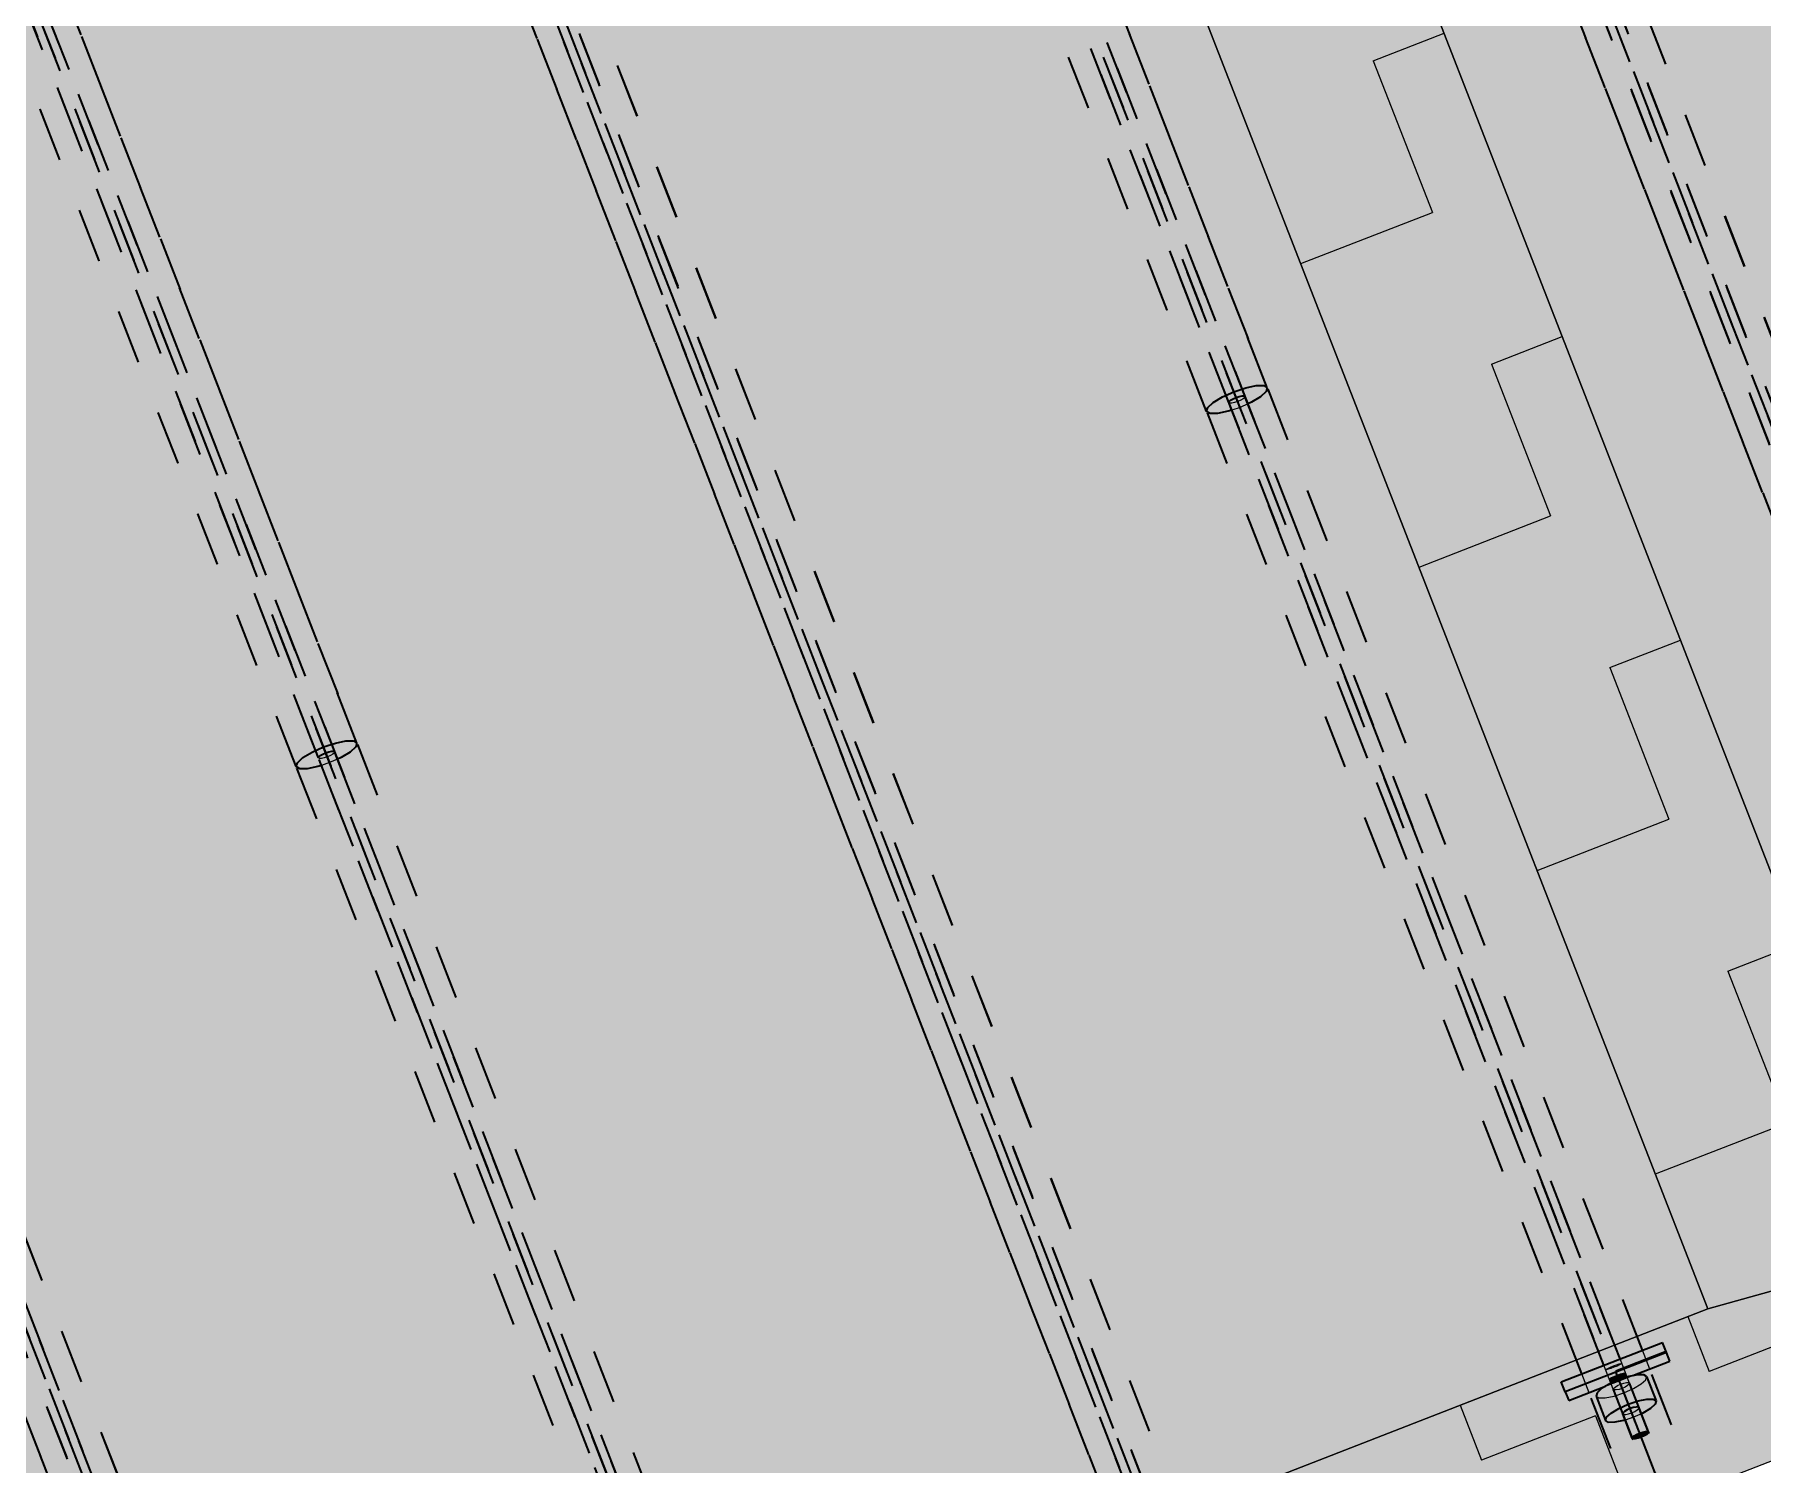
# Model space of a CAD drawing. Header units: metres. Extents: x 2688466 to 2688595, y 1221626 to 1221756.
# Drawn here: x 2688521.577 to 2688524.759, y 1221717.352 to 1221719.986 of the extents above; entities that cross this region are included whole.
import ezdxf

# ---------------------------------------------------------------- set-up
doc = ezdxf.new("R2010")
doc.units = ezdxf.units.M
doc.linetypes.add('AUSGEZOGEN', pattern=[0])
doc.linetypes.add('VERDECKT2_S2', pattern=[0.15, 0.1, -0.05])
for name, color, linetype, lineweight in [('Beton Ansicht', 7, 'AUSGEZOGEN', 35), ('Schnittbeschriftung', 7, 'AUSGEZOGEN', 50), ('Standard', 7, 'AUSGEZOGEN', 13)]:
    doc.layers.add(name, color=color, linetype=linetype, lineweight=lineweight)

msp = doc.modelspace()

# ---------------------------------------------------------------- hatches: boundary and pattern name
at = {"layer": 'Beton Ansicht', "linetype": 'AUSGEZOGEN', "lineweight": 35, "transparency": 33554687}
for points in [[(2688524.4681, 1221717.5349), (2688524.4714, 1221717.5362), (2688523.7796, 1221719.3124), (2688523.7769, 1221719.3099)], [(2688524.4714, 1221717.5362), (2688524.4762, 1221717.5381), (2688523.7841, 1221719.3151), (2688523.7796, 1221719.3124)], [(2688524.4762, 1221717.5381), (2688524.4819, 1221717.5403), (2688523.7897, 1221719.3176), (2688523.7841, 1221719.3151)], [(2688524.4819, 1221717.5403), (2688524.4876, 1221717.5425), (2688523.7955, 1221719.3196), (2688523.7897, 1221719.3176)], [(2688524.4876, 1221717.5425), (2688524.4924, 1221717.5444), (2688523.8007, 1221719.3206), (2688523.7955, 1221719.3196)], [(2688524.4924, 1221717.5444), (2688524.4957, 1221717.5457), (2688523.8044, 1221719.3206), (2688523.8007, 1221719.3206)], [(2688524.4957, 1221717.5457), (2688524.4968, 1221717.5461), (2688523.8061, 1221719.3196), (2688523.8044, 1221719.3206)], [(2688524.467, 1221717.5345), (2688524.4681, 1221717.5349), (2688523.7769, 1221719.3099), (2688523.7763, 1221719.308)], [(2688522.7903, 1221716.8799), (2688522.7914, 1221716.8803), (2688522.1001, 1221718.6552), (2688522.0996, 1221718.6533)], [(2688522.7914, 1221716.8803), (2688522.7946, 1221716.8816), (2688522.1029, 1221718.6578), (2688522.1001, 1221718.6552)], [(2688522.7946, 1221716.8816), (2688522.7995, 1221716.8834), (2688522.1074, 1221718.6605), (2688522.1029, 1221718.6578)], [(2688522.7995, 1221716.8834), (2688522.8052, 1221716.8857), (2688522.113, 1221718.663), (2688522.1074, 1221718.6605)], [(2688522.8052, 1221716.8857), (2688522.8109, 1221716.8879), (2688522.1188, 1221718.6649), (2688522.113, 1221718.663)], [(2688522.8109, 1221716.8879), (2688522.8157, 1221716.8898), (2688522.124, 1221718.666), (2688522.1188, 1221718.6649)], [(2688522.8157, 1221716.8898), (2688522.8189, 1221716.891), (2688522.1277, 1221718.666), (2688522.124, 1221718.666)], [(2688522.8189, 1221716.891), (2688522.8201, 1221716.8915), (2688522.1294, 1221718.6649), (2688522.1277, 1221718.666)], [(2688524.4783, 1221717.5088), (2688524.4774, 1221717.5078), (2688524.48, 1221717.5011), (2688524.4811, 1221717.5016)], [(2688524.4814, 1221717.5104), (2688524.4783, 1221717.5088), (2688524.4811, 1221717.5016), (2688524.4843, 1221717.503)], [(2688524.4861, 1221717.5126), (2688524.4814, 1221717.5104), (2688524.4843, 1221717.503), (2688524.489, 1221717.5052)], [(2688524.4918, 1221717.5149), (2688524.4861, 1221717.5126), (2688524.489, 1221717.5052), (2688524.4946, 1221717.5077)], [(2688524.4975, 1221717.5171), (2688524.4918, 1221717.5149), (2688524.4946, 1221717.5077), (2688524.5004, 1221717.5096)], [(2688524.5025, 1221717.5187), (2688524.4975, 1221717.5171), (2688524.5004, 1221717.5096), (2688524.5054, 1221717.5112)], [(2688524.5059, 1221717.5195), (2688524.5025, 1221717.5187), (2688524.5054, 1221717.5112), (2688524.5087, 1221717.5123)], [(2688524.5072, 1221717.5194), (2688524.5059, 1221717.5195), (2688524.5087, 1221717.5123), (2688524.5098, 1221717.5127)], [(2688524.5195, 1221717.3998), (2688524.52, 1221717.4017), (2688524.5025, 1221717.4467), (2688524.5019, 1221717.4448)], [(2688524.52, 1221717.4017), (2688524.5228, 1221717.4042), (2688524.5052, 1221717.4492), (2688524.5025, 1221717.4467)], [(2688524.5228, 1221717.4042), (2688524.5273, 1221717.407), (2688524.5097, 1221717.452), (2688524.5052, 1221717.4492)], [(2688524.5273, 1221717.407), (2688524.5329, 1221717.4095), (2688524.5153, 1221717.4545), (2688524.5097, 1221717.452)], [(2688524.5329, 1221717.4095), (2688524.5387, 1221717.4114), (2688524.5212, 1221717.4564), (2688524.5153, 1221717.4545)], [(2688524.5387, 1221717.4114), (2688524.5438, 1221717.4124), (2688524.5263, 1221717.4574), (2688524.5212, 1221717.4564)], [(2688524.5438, 1221717.4124), (2688524.5476, 1221717.4125), (2688524.53, 1221717.4575), (2688524.5263, 1221717.4574)], [(2688524.5476, 1221717.4125), (2688524.5493, 1221717.4114), (2688524.5317, 1221717.4564), (2688524.53, 1221717.4575)]]:
    msp.add_hatch(color=5, dxfattribs=at).paths.add_polyline_path(points)
at = {"layer": 'Beton Ansicht', "linetype": 'AUSGEZOGEN', "lineweight": 13, "true_color": 0xb20000, "transparency": 33554687}
for points in [[(2688524.5823, 1221717.558), (2688524.5751, 1221717.5766), (2688524.3887, 1221717.504), (2688524.396, 1221717.4855)], [(2688524.5886, 1221717.5418), (2688524.5823, 1221717.558), (2688524.396, 1221717.4855), (2688524.4023, 1221717.4692), (2688524.4703, 1221717.4957), (2688524.4771, 1221717.4998), (2688524.48, 1221717.5011), (2688524.4774, 1221717.5078), (2688524.4783, 1221717.5088), (2688524.4814, 1221717.5104), (2688524.4861, 1221717.5126), (2688524.4918, 1221717.5149), (2688524.4975, 1221717.5171), (2688524.5025, 1221717.5187), (2688524.5059, 1221717.5195), (2688524.5072, 1221717.5194), (2688524.5098, 1221717.5127), (2688524.5128, 1221717.5137), (2688524.5206, 1221717.5153)]]:
    msp.add_hatch(color=14, dxfattribs=at).paths.add_polyline_path(points)
at = {"layer": 'Beton Ansicht', "linetype": 'AUSGEZOGEN', "lineweight": 13, "transparency": 33554687}
for points in [[(2688524.4806, 1221717.4463), (2688524.4947, 1221717.4548), (2688524.4771, 1221717.4998), (2688524.463, 1221717.4913)], [(2688524.4947, 1221717.4548), (2688524.5121, 1221717.4627), (2688524.4946, 1221717.5077), (2688524.4771, 1221717.4998)], [(2688524.5121, 1221717.4627), (2688524.5303, 1221717.4687), (2688524.5128, 1221717.5137), (2688524.4946, 1221717.5077)], [(2688524.5303, 1221717.4687), (2688524.5465, 1221717.472), (2688524.5289, 1221717.517), (2688524.5128, 1221717.5137)], [(2688524.5465, 1221717.472), (2688524.5581, 1221717.472), (2688524.5406, 1221717.517), (2688524.5289, 1221717.517)], [(2688524.5581, 1221717.472), (2688524.5634, 1221717.4688), (2688524.5459, 1221717.5138), (2688524.5406, 1221717.517)], [(2688524.4702, 1221717.4325), (2688524.472, 1221717.4385), (2688524.4545, 1221717.4835), (2688524.4527, 1221717.4775)], [(2688524.472, 1221717.4385), (2688524.4806, 1221717.4463), (2688524.463, 1221717.4913), (2688524.4545, 1221717.4835)], [(2688524.539, 1221717.4464), (2688524.5531, 1221717.4549), (2688524.5617, 1221717.4628), (2688524.5634, 1221717.4688), (2688524.5581, 1221717.472), (2688524.5465, 1221717.472), (2688524.5303, 1221717.4687), (2688524.5121, 1221717.4627), (2688524.4947, 1221717.4548), (2688524.4806, 1221717.4463), (2688524.472, 1221717.4385), (2688524.4702, 1221717.4325), (2688524.4756, 1221717.4292), (2688524.4872, 1221717.4293), (2688524.5033, 1221717.4325), (2688524.5063, 1221717.4335), (2688524.5019, 1221717.4448), (2688524.5025, 1221717.4467), (2688524.5052, 1221717.4492), (2688524.5097, 1221717.452), (2688524.5153, 1221717.4545), (2688524.5212, 1221717.4564), (2688524.5263, 1221717.4574), (2688524.53, 1221717.4575), (2688524.5317, 1221717.4564), (2688524.5361, 1221717.4451)], [(2688524.546, 1221717.407), (2688524.5487, 1221717.4095), (2688524.5493, 1221717.4114), (2688524.5476, 1221717.4125), (2688524.5438, 1221717.4124), (2688524.5387, 1221717.4114), (2688524.5329, 1221717.4095), (2688524.5273, 1221717.407), (2688524.5228, 1221717.4042), (2688524.52, 1221717.4017), (2688524.5195, 1221717.3998), (2688524.5212, 1221717.3988), (2688524.5249, 1221717.3988), (2688524.53, 1221717.3998), (2688524.5359, 1221717.4018), (2688524.5415, 1221717.4043)]]:
    msp.add_hatch(color=5, dxfattribs=at).paths.add_polyline_path(points)
at = {"layer": 'Standard', "linetype": 'AUSGEZOGEN', "lineweight": 13, "transparency": 33554559}
h = msp.add_hatch(color=7, dxfattribs=at)
h.set_gradient(color1=(199, 199, 199), color2=(199, 199, 199), one_color=1)
h.paths.add_polyline_path([(2688524.0481, 1221722.5136), (2688523.0204, 1221725.1523), (2688510.7203, 1221720.3619), (2688513.256, 1221713.851), (2688516.9486, 1221715.2891), (2688517.1695, 1221714.7219), (2688524.6588, 1221717.6386), (2688522.9298, 1221722.0782)], flags=0)
h = msp.add_hatch(color=7, dxfattribs=at)
h.set_gradient(color1=(199, 199, 199), color2=(199, 199, 199), one_color=1)
h.paths.add_polyline_path([(2688525.0461, 1221717.7465), (2688526.1177, 1221718.1639), (2688526.5836, 1221718.3453), (2688529.8271, 1221710.0167), (2688535.0056, 1221707.7429), (2688534.4908, 1221708.5149), (2688533.2341, 1221709.0671), (2688527.5257, 1221723.7244), (2688523.3509, 1221722.0991)], flags=0)
h = msp.add_hatch(color=7, dxfattribs=at)
h.set_gradient(color1=(240, 240, 180), color2=(240, 240, 180), one_color=1)
h.paths.add_polyline_path([(2688524.6588, 1221717.6386), (2688525.0461, 1221717.7465), (2688523.3509, 1221722.0991), (2688522.9298, 1221722.0782)], flags=0)
at = {"layer": 'Standard', "linetype": 'AUSGEZOGEN', "lineweight": 25, "transparency": 33554687}
h = msp.add_hatch(dxfattribs=at)
h.set_pattern_fill('MUSTER', scale=0.3, angle=291.28, style=0, pattern_type=2)
h.set_pattern_definition([(291.28, (2688528.82085, 1221730.81366), (0.388423, -0.1706676), [0.3, -0.3]), (21.28, (2688528.82085, 1221730.81366), (0.1706676, 0.388423), [0.3, -0.3])])
h.paths.add_polyline_path([(2688524.6588, 1221717.6386), (2688525.0461, 1221717.7465), (2688523.3509, 1221722.0991), (2688522.9298, 1221722.0782)], flags=0)
at = {"layer": 'Standard', "linetype": 'AUSGEZOGEN', "lineweight": 13, "transparency": 33554559}
h = msp.add_hatch(color=7, dxfattribs=at)
h.set_gradient(color1=(140, 255, 140), color2=(140, 255, 140), one_color=1)
h.paths.add_polyline_path([(2688525.0461, 1221717.7465), (2688524.6588, 1221717.6386), (2688517.1695, 1221714.7219), (2688516.9965, 1221714.3283), (2688526.2135, 1221717.9179), (2688526.1177, 1221718.1639)], flags=0)
at = {"layer": 'Standard', "linetype": 'AUSGEZOGEN', "lineweight": 25, "transparency": 33554687}
h = msp.add_hatch(dxfattribs=at)
h.set_pattern_fill('MUSTER', scale=0.225, angle=201.28, style=0, pattern_type=2)
h.set_pattern_definition([(201.28, (2688527.788, 1221730.57237), (-0.1280007, -0.2913174), [0.225, -0.225]), (291.28, (2688527.788, 1221730.57237), (0.2913174, -0.1280007), [0.225, -0.225])])
h.paths.add_polyline_path([(2688517.1695, 1221714.7219), (2688516.9965, 1221714.3283), (2688526.2135, 1221717.9179), (2688526.1177, 1221718.1639), (2688526.1177, 1221718.1639), (2688525.0461, 1221717.7465), (2688524.6588, 1221717.6386)], flags=0)

# ---------------------------------------------------------------- linework, layer by layer
at = {"layer": 'Beton Ansicht', "linetype": 'VERDECKT2_S2', "lineweight": 35, "transparency": 33554687}
for p, q in [((2688525.4584, 1221717.5133), (2688522.5862, 1221724.8883)), ((2688525.452, 1221717.695), (2688522.6477, 1221724.8956)), ((2688525.3402, 1221717.6515), (2688522.5359, 1221724.8521)), ((2688525.426, 1221717.5525), (2688522.5769, 1221724.8681)), ((2688525.4558, 1221717.5641), (2688522.6067, 1221724.8797)), ((2688524.5344, 1221717.4056), (2688521.6823, 1221724.7287)), ((2688523.8471, 1221719.3355), (2688521.7439, 1221724.736)), ((2688523.7353, 1221719.292), (2688521.6321, 1221724.6924)), ((2688523.7763, 1221719.308), (2688521.6731, 1221724.7084)), ((2688523.8061, 1221719.3196), (2688521.7029, 1221724.72)), ((2688523.7493, 1221716.8978), (2688520.9002, 1221724.2134)), ((2688523.7817, 1221716.8587), (2688520.9094, 1221724.2337)), ((2688523.7791, 1221716.9095), (2688520.93, 1221724.225)), ((2688523.7753, 1221717.0404), (2688520.971, 1221724.241)), ((2688523.6635, 1221716.9969), (2688520.8592, 1221724.1974)), ((2688522.0996, 1221718.6533), (2688519.9963, 1221724.0538)), ((2688522.8576, 1221716.751), (2688520.0056, 1221724.074)), ((2688522.1294, 1221718.6649), (2688520.0262, 1221724.0654)), ((2688522.1704, 1221718.6809), (2688520.0672, 1221724.0814)), ((2688522.0586, 1221718.6374), (2688519.9553, 1221724.0378)), ((2688522.105, 1221716.204), (2688519.2327, 1221723.5791)), ((2688522.0986, 1221716.3858), (2688519.2942, 1221723.5864)), ((2688522.0725, 1221716.2432), (2688519.2234, 1221723.5588)), ((2688522.0576, 1221716.3698), (2688519.2532, 1221723.5704)), ((2688521.9867, 1221716.3422), (2688519.1824, 1221723.5428)), ((2688526.1552, 1221715.725), (2688523.8144, 1221721.7354)), ((2688525.2514, 1221715.5653), (2688522.9106, 1221721.5758)), ((2688526.1078, 1221715.8908), (2688524.0046, 1221721.2912)), ((2688525.4523, 1221717.6951), (2688524.0456, 1221721.3072)), ((2688525.3771, 1221717.5575), (2688523.9338, 1221721.2636)), ((2688526.078, 1221715.8791), (2688523.9748, 1221721.2796)), ((2688525.204, 1221715.7311), (2688523.1008, 1221721.1316)), ((2688524.5381, 1221717.5622), (2688523.1418, 1221721.1475)), ((2688525.1742, 1221715.7195), (2688523.0709, 1221721.1199)), ((2688524.4785, 1221715.0703), (2688522.1377, 1221721.0808)), ((2688523.5747, 1221714.9107), (2688521.2338, 1221720.9211)), ((2688523.7756, 1221717.0405), (2688522.3689, 1221720.6525)), ((2688524.4461, 1221715.1095), (2688522.298, 1221720.6249)), ((2688524.4311, 1221715.2361), (2688522.3279, 1221720.6366)), ((2688523.7004, 1221716.9029), (2688522.257, 1221720.609)), ((2688522.8614, 1221716.9076), (2688521.465, 1221720.4929)), ((2688523.5422, 1221714.9499), (2688521.3942, 1221720.4653)), ((2688523.5273, 1221715.0765), (2688521.424, 1221720.4769)), ((2688522.8018, 1221714.4157), (2688520.4609, 1221720.4262)), ((2688522.7544, 1221714.5815), (2688520.6511, 1221719.9819)), ((2688522.0988, 1221716.3859), (2688520.6921, 1221719.9979)), ((2688522.0237, 1221716.2482), (2688520.5803, 1221719.9543)), ((2688522.7245, 1221714.5699), (2688520.6213, 1221719.9703)), ((2688524.4968, 1221717.5461), (2688523.8061, 1221719.3196)), ((2688524.4263, 1221717.5186), (2688523.7357, 1221719.2917)), ((2688524.467, 1221717.5345), (2688523.7763, 1221719.308)), ((2688522.7903, 1221716.8799), (2688522.0996, 1221718.6533)), ((2688522.8201, 1221716.8915), (2688522.1294, 1221718.6649)), ((2688522.7495, 1221716.864), (2688522.059, 1221718.6371)), ((2688525.245, 1221715.7471), (2688524.5517, 1221717.5274)), ((2688525.1332, 1221715.7035), (2688524.4398, 1221717.4838))]:
    msp.add_line(p, q, dxfattribs=at)
at = {"layer": 'Beton Ansicht', "linetype": 'VERDECKT2_S2', "lineweight": 25, "transparency": 33554687}
for p, q in [((2688523.7357, 1221719.2917), (2688523.0299, 1221721.104)), ((2688522.059, 1221718.6371), (2688521.3532, 1221720.4493)), ((2688523.7983, 1221719.3124), (2688523.7927, 1221719.3099)), ((2688523.8028, 1221719.3151), (2688523.7983, 1221719.3124)), ((2688523.8056, 1221719.3177), (2688523.8028, 1221719.3151)), ((2688523.8061, 1221719.3196), (2688523.8056, 1221719.3177)), ((2688523.778, 1221719.3069), (2688523.7763, 1221719.308)), ((2688523.7817, 1221719.3069), (2688523.778, 1221719.3069)), ((2688523.7969, 1221719.2993), (2688523.7816, 1221719.2943)), ((2688523.7869, 1221719.308), (2688523.7817, 1221719.3069)), ((2688523.7927, 1221719.3099), (2688523.7869, 1221719.308)), ((2688523.8115, 1221719.3059), (2688523.7969, 1221719.2993)), ((2688522.1013, 1221718.6523), (2688522.0996, 1221718.6533)), ((2688522.105, 1221718.6523), (2688522.1013, 1221718.6523)), ((2688522.1201, 1221718.6447), (2688522.1049, 1221718.6396)), ((2688522.1102, 1221718.6533), (2688522.105, 1221718.6523)), ((2688522.116, 1221718.6553), (2688522.1102, 1221718.6533)), ((2688522.1216, 1221718.6578), (2688522.116, 1221718.6553)), ((2688522.1347, 1221718.6512), (2688522.1201, 1221718.6447)), ((2688522.1261, 1221718.6605), (2688522.1216, 1221718.6578)), ((2688522.1288, 1221718.663), (2688522.1261, 1221718.6605)), ((2688522.1294, 1221718.6649), (2688522.1288, 1221718.663)), ((2688524.5517, 1221717.5274), (2688524.5381, 1221717.5622)), ((2688524.5814, 1221717.5604), (2688524.395, 1221717.4878)), ((2688524.48, 1221717.5011), (2688524.467, 1221717.5345)), ((2688524.4743, 1221717.5287), (2688524.479, 1221717.5309)), ((2688524.479, 1221717.5309), (2688524.4847, 1221717.5332)), ((2688524.4857, 1221717.5306), (2688524.4799, 1221717.5285)), ((2688524.4847, 1221717.5332), (2688524.4904, 1221717.5353)), ((2688524.4914, 1221717.5329), (2688524.4857, 1221717.5306)), ((2688524.4904, 1221717.5353), (2688524.4954, 1221717.5369)), ((2688524.4961, 1221717.5351), (2688524.4914, 1221717.5329)), ((2688524.4954, 1221717.5369), (2688524.4988, 1221717.5378)), ((2688524.4991, 1221717.5368), (2688524.4961, 1221717.5351)), ((2688524.5098, 1221717.5127), (2688524.4968, 1221717.5461)), ((2688524.4988, 1221717.5378), (2688524.5001, 1221717.5377)), ((2688524.5001, 1221717.5377), (2688524.4991, 1221717.5368)), ((2688524.4398, 1221717.4838), (2688524.4263, 1221717.5186)), ((2688524.4703, 1221717.5261), (2688524.4712, 1221717.527)), ((2688524.4716, 1221717.526), (2688524.4703, 1221717.5261)), ((2688524.4703, 1221717.4957), (2688524.5206, 1221717.5153)), ((2688524.4712, 1221717.527), (2688524.4743, 1221717.5287)), ((2688524.475, 1221717.5269), (2688524.4716, 1221717.526)), ((2688524.4799, 1221717.5285), (2688524.475, 1221717.5269)), ((2688524.4774, 1221717.5078), (2688524.4787, 1221717.5077)), ((2688524.4787, 1221717.5077), (2688524.4821, 1221717.5086)), ((2688524.5019, 1221717.4448), (2688524.48, 1221717.5011)), ((2688524.4821, 1221717.5086), (2688524.4871, 1221717.5102)), ((2688524.4871, 1221717.5102), (2688524.4928, 1221717.5123)), ((2688524.4922, 1221717.497), (2688524.4978, 1221717.4995)), ((2688524.4928, 1221717.5123), (2688524.4985, 1221717.5146)), ((2688524.4978, 1221717.4995), (2688524.5036, 1221717.5014)), ((2688524.4985, 1221717.5146), (2688524.5032, 1221717.5168)), ((2688524.5032, 1221717.5168), (2688524.5063, 1221717.5185)), ((2688524.5036, 1221717.5014), (2688524.5088, 1221717.5025)), ((2688524.5063, 1221717.5185), (2688524.5072, 1221717.5194)), ((2688524.5088, 1221717.5025), (2688524.5125, 1221717.5025)), ((2688524.5317, 1221717.4564), (2688524.5098, 1221717.5127)), ((2688524.5137, 1221717.4995), (2688524.5109, 1221717.497)), ((2688524.5125, 1221717.5025), (2688524.5142, 1221717.5014)), ((2688524.5142, 1221717.5014), (2688524.5137, 1221717.4995)), ((2688524.5215, 1221717.4914), (2688524.5356, 1221717.4999)), ((2688524.5356, 1221717.4999), (2688524.5441, 1221717.5078)), ((2688524.5441, 1221717.5078), (2688524.5459, 1221717.5138)), ((2688524.4527, 1221717.4775), (2688524.4581, 1221717.4742)), ((2688524.4581, 1221717.4742), (2688524.4697, 1221717.4743)), ((2688524.4697, 1221717.4743), (2688524.4858, 1221717.4775)), ((2688524.4844, 1221717.4898), (2688524.485, 1221717.4917)), ((2688524.4861, 1221717.4888), (2688524.4844, 1221717.4898)), ((2688524.485, 1221717.4917), (2688524.4877, 1221717.4942)), ((2688524.4858, 1221717.4775), (2688524.504, 1221717.4836)), ((2688524.4898, 1221717.4888), (2688524.4861, 1221717.4888)), ((2688524.4877, 1221717.4942), (2688524.4922, 1221717.497)), ((2688524.495, 1221717.4898), (2688524.4898, 1221717.4888)), ((2688524.5008, 1221717.4918), (2688524.495, 1221717.4898)), ((2688524.5064, 1221717.4943), (2688524.5008, 1221717.4918)), ((2688524.504, 1221717.4836), (2688524.5215, 1221717.4914)), ((2688524.5109, 1221717.497), (2688524.5064, 1221717.4943)), ((2688524.5019, 1221717.4448), (2688524.5036, 1221717.4438)), ((2688524.5036, 1221717.4438), (2688524.5074, 1221717.4438)), ((2688524.5215, 1221717.4386), (2688524.5063, 1221717.4335)), ((2688524.5074, 1221717.4438), (2688524.5125, 1221717.4448)), ((2688524.5125, 1221717.4448), (2688524.5183, 1221717.4468)), ((2688524.5183, 1221717.4468), (2688524.5239, 1221717.4493)), ((2688524.5361, 1221717.4451), (2688524.5215, 1221717.4386)), ((2688524.5239, 1221717.4493), (2688524.5284, 1221717.452)), ((2688524.5284, 1221717.452), (2688524.5312, 1221717.4545)), ((2688524.5312, 1221717.4545), (2688524.5317, 1221717.4564))]:
    msp.add_line(p, q, dxfattribs=at)
at = {"layer": 'Beton Ansicht', "linetype": 'AUSGEZOGEN', "lineweight": 35, "transparency": 33554687}
for p, q in [((2688523.7477, 1221719.3086), (2688523.7646, 1221719.3188)), ((2688523.7646, 1221719.3188), (2688523.7856, 1221719.3282)), ((2688523.7769, 1221719.3099), (2688523.7796, 1221719.3124)), ((2688523.7796, 1221719.3124), (2688523.7841, 1221719.3151)), ((2688523.7841, 1221719.3151), (2688523.7897, 1221719.3176)), ((2688523.7856, 1221719.3282), (2688523.8074, 1221719.3355)), ((2688523.7897, 1221719.3176), (2688523.7955, 1221719.3196)), ((2688523.7955, 1221719.3196), (2688523.8007, 1221719.3206)), ((2688523.8007, 1221719.3206), (2688523.8044, 1221719.3206)), ((2688523.8044, 1221719.3206), (2688523.8061, 1221719.3196)), ((2688523.8074, 1221719.3355), (2688523.8268, 1221719.3394)), ((2688523.8347, 1221719.3189), (2688523.8178, 1221719.3087)), ((2688523.8268, 1221719.3394), (2688523.8407, 1221719.3394)), ((2688523.845, 1221719.3283), (2688523.8347, 1221719.3189)), ((2688523.8407, 1221719.3394), (2688523.8471, 1221719.3355)), ((2688523.8471, 1221719.3355), (2688523.845, 1221719.3283)), ((2688523.7353, 1221719.292), (2688523.7374, 1221719.2992)), ((2688523.7417, 1221719.2881), (2688523.7353, 1221719.292)), ((2688523.7374, 1221719.2992), (2688523.7477, 1221719.3086)), ((2688523.7557, 1221719.2881), (2688523.7417, 1221719.2881)), ((2688523.775, 1221719.2921), (2688523.7557, 1221719.2881)), ((2688523.7816, 1221719.2943), (2688523.775, 1221719.2921)), ((2688523.7763, 1221719.308), (2688523.7769, 1221719.3099)), ((2688523.8178, 1221719.3087), (2688523.8115, 1221719.3059)), ((2688522.1088, 1221718.6736), (2688522.1307, 1221718.6808)), ((2688522.1307, 1221718.6808), (2688522.15, 1221718.6848)), ((2688522.15, 1221718.6848), (2688522.164, 1221718.6848)), ((2688522.164, 1221718.6848), (2688522.1704, 1221718.6809)), ((2688522.1704, 1221718.6809), (2688522.1683, 1221718.6737)), ((2688522.0586, 1221718.6374), (2688522.0607, 1221718.6445)), ((2688522.0607, 1221718.6445), (2688522.071, 1221718.654)), ((2688522.071, 1221718.654), (2688522.0879, 1221718.6642)), ((2688522.0879, 1221718.6642), (2688522.1088, 1221718.6736)), ((2688522.0996, 1221718.6533), (2688522.1001, 1221718.6552)), ((2688522.1001, 1221718.6552), (2688522.1029, 1221718.6578)), ((2688522.1029, 1221718.6578), (2688522.1074, 1221718.6605)), ((2688522.1074, 1221718.6605), (2688522.113, 1221718.663)), ((2688522.113, 1221718.663), (2688522.1188, 1221718.6649)), ((2688522.1188, 1221718.6649), (2688522.124, 1221718.666)), ((2688522.124, 1221718.666), (2688522.1277, 1221718.666)), ((2688522.1277, 1221718.666), (2688522.1294, 1221718.6649)), ((2688522.1411, 1221718.6541), (2688522.1347, 1221718.6512)), ((2688522.158, 1221718.6643), (2688522.1411, 1221718.6541)), ((2688522.1683, 1221718.6737), (2688522.158, 1221718.6643)), ((2688522.065, 1221718.6335), (2688522.0586, 1221718.6374)), ((2688522.0789, 1221718.6335), (2688522.065, 1221718.6335)), ((2688522.0983, 1221718.6374), (2688522.0789, 1221718.6335)), ((2688522.1049, 1221718.6396), (2688522.0983, 1221718.6374)), ((2688524.3887, 1221717.504), (2688524.5751, 1221717.5766)), ((2688524.5823, 1221717.558), (2688524.5751, 1221717.5766)), ((2688524.5823, 1221717.558), (2688524.396, 1221717.4855)), ((2688524.5206, 1221717.5153), (2688524.5886, 1221717.5418)), ((2688524.5886, 1221717.5418), (2688524.5823, 1221717.558)), ((2688524.396, 1221717.4855), (2688524.3887, 1221717.504)), ((2688524.4771, 1221717.4998), (2688524.463, 1221717.4913)), ((2688524.4946, 1221717.5077), (2688524.4771, 1221717.4998)), ((2688524.4783, 1221717.5088), (2688524.4774, 1221717.5078)), ((2688524.4814, 1221717.5104), (2688524.4783, 1221717.5088)), ((2688524.4861, 1221717.5126), (2688524.4814, 1221717.5104)), ((2688524.4918, 1221717.5149), (2688524.4861, 1221717.5126)), ((2688524.4975, 1221717.5171), (2688524.4918, 1221717.5149)), ((2688524.5128, 1221717.5137), (2688524.4946, 1221717.5077)), ((2688524.5025, 1221717.5187), (2688524.4975, 1221717.5171)), ((2688524.5059, 1221717.5195), (2688524.5025, 1221717.5187)), ((2688524.5072, 1221717.5194), (2688524.5059, 1221717.5195)), ((2688524.5289, 1221717.517), (2688524.5128, 1221717.5137)), ((2688524.5406, 1221717.517), (2688524.5289, 1221717.517)), ((2688524.5459, 1221717.5138), (2688524.5406, 1221717.517)), ((2688524.5459, 1221717.5138), (2688524.5634, 1221717.4688)), ((2688524.396, 1221717.4855), (2688524.4023, 1221717.4692)), ((2688524.4023, 1221717.4692), (2688524.4703, 1221717.4957)), ((2688524.4545, 1221717.4835), (2688524.4527, 1221717.4775)), ((2688524.4527, 1221717.4775), (2688524.4702, 1221717.4325)), ((2688524.463, 1221717.4913), (2688524.4545, 1221717.4835)), ((2688524.5121, 1221717.4627), (2688524.5303, 1221717.4687)), ((2688524.5303, 1221717.4687), (2688524.5465, 1221717.472)), ((2688524.5465, 1221717.472), (2688524.5581, 1221717.472)), ((2688524.5581, 1221717.472), (2688524.5634, 1221717.4688)), ((2688524.5634, 1221717.4688), (2688524.5617, 1221717.4628)), ((2688524.4702, 1221717.4325), (2688524.472, 1221717.4385)), ((2688524.472, 1221717.4385), (2688524.4806, 1221717.4463)), ((2688524.4806, 1221717.4463), (2688524.4947, 1221717.4548)), ((2688524.4947, 1221717.4548), (2688524.5121, 1221717.4627)), ((2688524.5025, 1221717.4467), (2688524.5019, 1221717.4448)), ((2688524.5195, 1221717.3998), (2688524.5019, 1221717.4448)), ((2688524.5052, 1221717.4492), (2688524.5025, 1221717.4467)), ((2688524.5097, 1221717.452), (2688524.5052, 1221717.4492)), ((2688524.5153, 1221717.4545), (2688524.5097, 1221717.452)), ((2688524.5212, 1221717.4564), (2688524.5153, 1221717.4545)), ((2688524.5263, 1221717.4574), (2688524.5212, 1221717.4564)), ((2688524.53, 1221717.4575), (2688524.5263, 1221717.4574)), ((2688524.5317, 1221717.4564), (2688524.53, 1221717.4575)), ((2688524.5493, 1221717.4114), (2688524.5317, 1221717.4564)), ((2688524.539, 1221717.4464), (2688524.5361, 1221717.4451)), ((2688524.5531, 1221717.4549), (2688524.539, 1221717.4464)), ((2688524.5617, 1221717.4628), (2688524.5531, 1221717.4549)), ((2688524.4756, 1221717.4292), (2688524.4702, 1221717.4325)), ((2688524.4872, 1221717.4293), (2688524.4756, 1221717.4292)), ((2688524.5033, 1221717.4325), (2688524.4872, 1221717.4293)), ((2688524.5063, 1221717.4335), (2688524.5033, 1221717.4325)), ((2688524.52, 1221717.4017), (2688524.5228, 1221717.4042)), ((2688524.5228, 1221717.4042), (2688524.5273, 1221717.407)), ((2688524.5273, 1221717.407), (2688524.5329, 1221717.4095)), ((2688524.5329, 1221717.4095), (2688524.5387, 1221717.4114)), ((2688524.7096, 1221716.9556), (2688524.5344, 1221717.4056)), ((2688524.5415, 1221717.4043), (2688524.5359, 1221717.4018)), ((2688524.5387, 1221717.4114), (2688524.5438, 1221717.4124)), ((2688524.546, 1221717.407), (2688524.5415, 1221717.4043)), ((2688524.5438, 1221717.4124), (2688524.5476, 1221717.4125)), ((2688524.5487, 1221717.4095), (2688524.546, 1221717.407)), ((2688524.5476, 1221717.4125), (2688524.5493, 1221717.4114)), ((2688524.5493, 1221717.4114), (2688524.5487, 1221717.4095)), ((2688524.5195, 1221717.3998), (2688524.52, 1221717.4017)), ((2688524.5212, 1221717.3988), (2688524.5195, 1221717.3998)), ((2688524.5249, 1221717.3988), (2688524.5212, 1221717.3988)), ((2688524.53, 1221717.3998), (2688524.5249, 1221717.3988)), ((2688524.5359, 1221717.4018), (2688524.53, 1221717.3998))]:
    msp.add_line(p, q, dxfattribs=at)
at = {"layer": 'Schnittbeschriftung', "color": 7, "linetype": 'AUSGEZOGEN', "lineweight": 25, "transparency": 33554687}
for points in [[(2688513.256, 1221713.851), (2688510.7203, 1221720.3619), (2688523.0204, 1221725.1523), (2688524.0481, 1221722.5136), (2688522.9298, 1221722.0782), (2688524.6588, 1221717.6386), (2688517.1695, 1221714.7219), (2688516.9486, 1221715.2891), (2688513.256, 1221713.851)], [(2688517.1695, 1221714.7219), (2688524.6588, 1221717.6386), (2688525.0461, 1221717.7465), (2688526.1177, 1221718.1639), (2688526.1177, 1221718.1639), (2688526.1358, 1221718.1173), (2688526.2135, 1221717.9179), (2688516.9965, 1221714.3283), (2688517.1695, 1221714.7219)]]:
    msp.add_lwpolyline(points, close=True, dxfattribs=at)
at = {"layer": 'Schnittbeschriftung', "color": 7, "linetype": 'AUSGEZOGEN', "lineweight": 13, "transparency": 33554687}
msp.add_lwpolyline([(2688534.4908, 1221708.5149), (2688535.0056, 1221707.7429), (2688529.8271, 1221710.0167), (2688526.5836, 1221718.3453), (2688526.1177, 1221718.1639), (2688526.1177, 1221718.1639), (2688525.0461, 1221717.7465), (2688523.3509, 1221722.0991), (2688527.5257, 1221723.7244), (2688533.2341, 1221709.0671), (2688534.4908, 1221708.5149)], close=True, dxfattribs=at)
at = {"layer": 'Standard', "color": 7, "linetype": 'AUSGEZOGEN', "lineweight": 25, "transparency": 33554687}
msp.add_lwpolyline([(2688524.6588, 1221717.6386), (2688522.9298, 1221722.0782), (2688523.3509, 1221722.0991), (2688525.0461, 1221717.7465), (2688524.6588, 1221717.6386)], close=True, dxfattribs=at)

doc.saveas('drawing.dxf')
